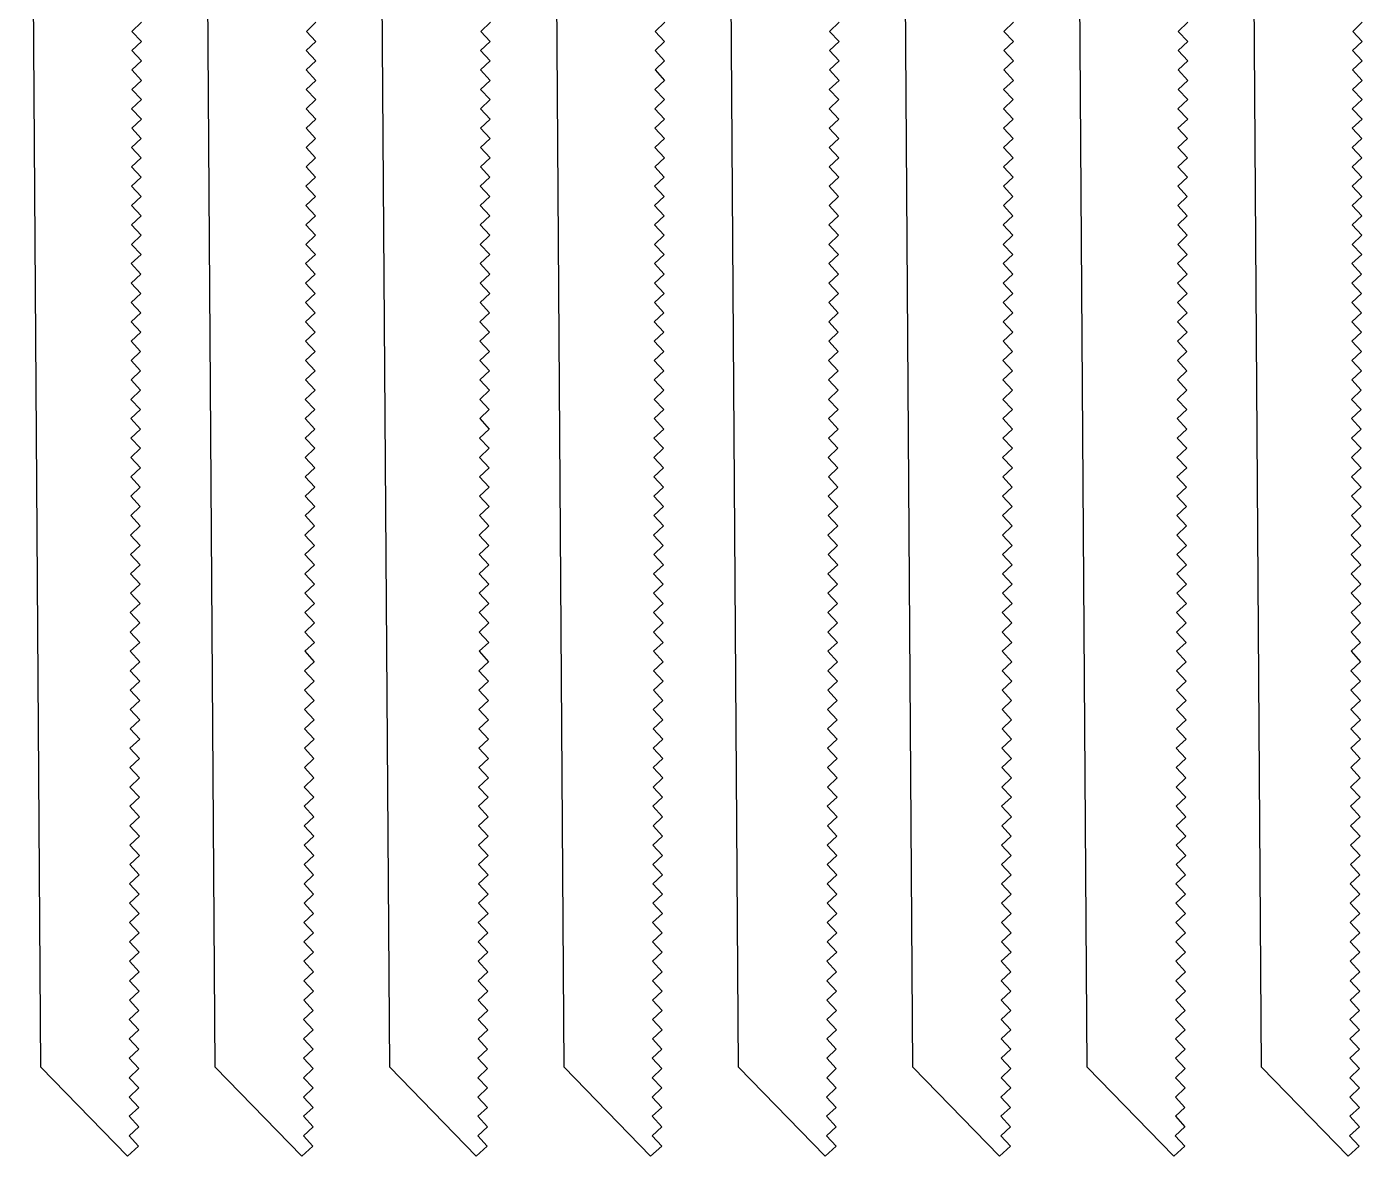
# Model space of a CAD drawing. Extents: x 12 to 2357, y -4 to 494.
# Drawn here: x 1253.3 to 1367, y 4.7 to 100.8 of the extents above; entities that cross this region are included whole.
import ezdxf

# ---------------------------------------------------------------- set-up
doc = ezdxf.new("R2010")
doc.units = 0
doc.layers.get('0').update_dxf_attribs({"linetype": 'CONTINUOUS'})

msp = doc.modelspace()

# ---------------------------------------------------------------- linework, layer by layer
for p, q in [((1254.52, 12.3), (1253.31, 188.19)), ((1269.36, 12.3), (1268.15, 188.19)), ((1284.2, 12.3), (1282.99, 188.19)), ((1299.04, 12.3), (1297.83, 188.19)), ((1313.88, 12.3), (1312.67, 188.19)), ((1328.72, 12.3), (1327.51, 188.19)), ((1343.56, 12.3), (1342.35, 188.19)), ((1358.4, 12.3), (1357.19, 188.19)), ((1263.09, 101.21), (1262.27, 100.43)), ((1277.93, 101.21), (1277.11, 100.43)), ((1292.77, 101.21), (1291.95, 100.43)), ((1307.61, 101.21), (1306.79, 100.43)), ((1322.45, 101.21), (1321.63, 100.43)), ((1337.29, 101.21), (1336.47, 100.43)), ((1352.13, 101.21), (1351.31, 100.43)), ((1366.97, 101.21), (1366.15, 100.43)), ((1262.27, 100.43), (1263.09, 99.56)), ((1277.11, 100.43), (1277.92, 99.56)), ((1291.95, 100.43), (1292.76, 99.56)), ((1306.79, 100.43), (1307.6, 99.56)), ((1321.63, 100.43), (1322.44, 99.56)), ((1336.47, 100.43), (1337.28, 99.56)), ((1351.31, 100.43), (1352.12, 99.56)), ((1366.15, 100.43), (1366.96, 99.56)), ((1263.09, 99.56), (1262.26, 98.79)), ((1277.92, 99.56), (1277.1, 98.79)), ((1292.76, 99.56), (1291.94, 98.79)), ((1307.6, 99.56), (1306.78, 98.79)), ((1322.44, 99.56), (1321.62, 98.79)), ((1337.28, 99.56), (1336.46, 98.79)), ((1352.12, 99.56), (1351.3, 98.79)), ((1366.96, 99.56), (1366.14, 98.79)), ((1262.26, 98.79), (1263.08, 97.91)), ((1263.08, 97.91), (1262.26, 97.15)), ((1277.1, 98.79), (1277.92, 97.91)), ((1277.92, 97.91), (1277.1, 97.15)), ((1291.94, 98.79), (1292.76, 97.91)), ((1292.76, 97.91), (1291.94, 97.15)), ((1306.78, 98.79), (1307.6, 97.91)), ((1307.6, 97.91), (1306.78, 97.15)), ((1321.62, 98.79), (1322.44, 97.91)), ((1322.44, 97.91), (1321.62, 97.15)), ((1336.46, 98.79), (1337.28, 97.91)), ((1337.28, 97.91), (1336.46, 97.15)), ((1351.3, 98.79), (1352.12, 97.91)), ((1352.12, 97.91), (1351.3, 97.15)), ((1366.14, 98.79), (1366.96, 97.91)), ((1366.96, 97.91), (1366.14, 97.15)), ((1262.26, 97.15), (1263.08, 96.26)), ((1277.1, 97.15), (1277.92, 96.26)), ((1291.94, 97.15), (1292.76, 96.26)), ((1306.78, 97.15), (1307.6, 96.26)), ((1321.62, 97.15), (1322.44, 96.26)), ((1336.46, 97.15), (1337.28, 96.26)), ((1351.3, 97.15), (1352.12, 96.26)), ((1366.14, 97.15), (1366.96, 96.26)), ((1263.08, 96.26), (1262.25, 95.49)), ((1262.25, 95.49), (1263.07, 94.62)), ((1277.92, 96.26), (1277.09, 95.49)), ((1277.09, 95.49), (1277.91, 94.62)), ((1292.76, 96.26), (1291.93, 95.49)), ((1291.93, 95.49), (1292.75, 94.62)), ((1307.6, 96.26), (1306.77, 95.49)), ((1306.77, 95.49), (1307.59, 94.62)), ((1322.44, 96.26), (1321.61, 95.49)), ((1321.61, 95.49), (1322.43, 94.62)), ((1337.28, 96.26), (1336.45, 95.49)), ((1336.45, 95.49), (1337.27, 94.62)), ((1352.12, 96.26), (1351.29, 95.49)), ((1351.29, 95.49), (1352.11, 94.62)), ((1366.96, 96.26), (1366.13, 95.49)), ((1366.13, 95.49), (1366.95, 94.62)), ((1263.07, 94.62), (1262.24, 93.85)), ((1277.91, 94.62), (1277.08, 93.85)), ((1292.75, 94.62), (1291.92, 93.85)), ((1307.59, 94.62), (1306.76, 93.85)), ((1322.43, 94.62), (1321.6, 93.85)), ((1337.27, 94.62), (1336.44, 93.85)), ((1352.11, 94.62), (1351.28, 93.85)), ((1366.95, 94.62), (1366.12, 93.85)), ((1262.24, 93.85), (1263.07, 92.96)), ((1277.08, 93.85), (1277.91, 92.96)), ((1291.92, 93.85), (1292.75, 92.96)), ((1306.76, 93.85), (1307.59, 92.96)), ((1321.6, 93.85), (1322.43, 92.96)), ((1336.44, 93.85), (1337.27, 92.96)), ((1351.28, 93.85), (1352.11, 92.96)), ((1366.12, 93.85), (1366.95, 92.96)), ((1263.07, 92.96), (1262.25, 92.2)), ((1262.25, 92.2), (1263.06, 91.32)), ((1277.91, 92.96), (1277.09, 92.2)), ((1277.09, 92.2), (1277.9, 91.32)), ((1292.75, 92.96), (1291.92, 92.2)), ((1291.92, 92.2), (1292.74, 91.32)), ((1307.59, 92.96), (1306.76, 92.2)), ((1306.76, 92.2), (1307.58, 91.32)), ((1322.43, 92.96), (1321.6, 92.2)), ((1321.6, 92.2), (1322.42, 91.32)), ((1337.27, 92.96), (1336.44, 92.2)), ((1336.44, 92.2), (1337.26, 91.32)), ((1352.11, 92.96), (1351.28, 92.2)), ((1351.28, 92.2), (1352.1, 91.32)), ((1366.95, 92.96), (1366.12, 92.2)), ((1366.12, 92.2), (1366.94, 91.32)), ((1263.06, 91.32), (1262.24, 90.55)), ((1277.9, 91.32), (1277.08, 90.55)), ((1292.74, 91.32), (1291.92, 90.55)), ((1307.58, 91.32), (1306.76, 90.55)), ((1322.42, 91.32), (1321.6, 90.55)), ((1337.26, 91.32), (1336.44, 90.55)), ((1352.1, 91.32), (1351.28, 90.55)), ((1366.94, 91.32), (1366.12, 90.55)), ((1262.24, 90.55), (1263.06, 89.67)), ((1277.08, 90.55), (1277.9, 89.67)), ((1291.92, 90.55), (1292.74, 89.67)), ((1306.76, 90.55), (1307.58, 89.67)), ((1321.6, 90.55), (1322.42, 89.67)), ((1336.44, 90.55), (1337.26, 89.67)), ((1351.28, 90.55), (1352.1, 89.67)), ((1366.12, 90.55), (1366.94, 89.67)), ((1263.06, 89.67), (1262.24, 88.9)), ((1262.24, 88.9), (1263.05, 88.02)), ((1277.9, 89.67), (1277.08, 88.9)), ((1277.08, 88.9), (1277.89, 88.02)), ((1292.74, 89.67), (1291.92, 88.9)), ((1291.92, 88.9), (1292.73, 88.02)), ((1307.58, 89.67), (1306.76, 88.9)), ((1306.76, 88.9), (1307.57, 88.02)), ((1322.42, 89.67), (1321.6, 88.9)), ((1321.6, 88.9), (1322.41, 88.02)), ((1337.26, 89.67), (1336.44, 88.9)), ((1336.44, 88.9), (1337.25, 88.02)), ((1352.1, 89.67), (1351.28, 88.9)), ((1351.28, 88.9), (1352.09, 88.02)), ((1366.94, 89.67), (1366.12, 88.9)), ((1366.12, 88.9), (1366.93, 88.02)), ((1263.05, 88.02), (1262.23, 87.26)), ((1277.89, 88.02), (1277.07, 87.26)), ((1292.73, 88.02), (1291.91, 87.26)), ((1307.57, 88.02), (1306.75, 87.26)), ((1322.41, 88.02), (1321.59, 87.26)), ((1337.25, 88.02), (1336.43, 87.26)), ((1352.09, 88.02), (1351.27, 87.26)), ((1366.93, 88.02), (1366.11, 87.26)), ((1262.23, 87.26), (1263.04, 86.38)), ((1263.04, 86.38), (1262.23, 85.61)), ((1277.07, 87.26), (1277.88, 86.38)), ((1277.88, 86.38), (1277.07, 85.61)), ((1291.91, 87.26), (1292.72, 86.38)), ((1292.72, 86.38), (1291.91, 85.61)), ((1306.75, 87.26), (1307.56, 86.38)), ((1307.56, 86.38), (1306.75, 85.61)), ((1321.59, 87.26), (1322.4, 86.38)), ((1322.4, 86.38), (1321.59, 85.61)), ((1336.43, 87.26), (1337.24, 86.38)), ((1337.24, 86.38), (1336.43, 85.61)), ((1351.27, 87.26), (1352.08, 86.38)), ((1352.08, 86.38), (1351.27, 85.61)), ((1366.11, 87.26), (1366.92, 86.38)), ((1366.92, 86.38), (1366.11, 85.61)), ((1262.23, 85.61), (1263.05, 84.73)), ((1277.07, 85.61), (1277.89, 84.73)), ((1291.91, 85.61), (1292.73, 84.73)), ((1306.75, 85.61), (1307.56, 84.73)), ((1321.59, 85.61), (1322.4, 84.73)), ((1336.43, 85.61), (1337.24, 84.73)), ((1351.27, 85.61), (1352.08, 84.73)), ((1366.11, 85.61), (1366.92, 84.73)), ((1263.05, 84.73), (1262.22, 83.96)), ((1277.89, 84.73), (1277.06, 83.96)), ((1292.73, 84.73), (1291.9, 83.96)), ((1307.56, 84.73), (1306.74, 83.96)), ((1322.4, 84.73), (1321.58, 83.96)), ((1337.24, 84.73), (1336.42, 83.96)), ((1352.08, 84.73), (1351.26, 83.96)), ((1366.92, 84.73), (1366.1, 83.96)), ((1262.22, 83.96), (1263.04, 83.08)), ((1263.04, 83.08), (1262.22, 82.31)), ((1277.06, 83.96), (1277.88, 83.08)), ((1277.88, 83.08), (1277.06, 82.31)), ((1291.9, 83.96), (1292.72, 83.08)), ((1292.72, 83.08), (1291.9, 82.31)), ((1306.74, 83.96), (1307.56, 83.08)), ((1307.56, 83.08), (1306.74, 82.31)), ((1321.58, 83.96), (1322.4, 83.08)), ((1322.4, 83.08), (1321.58, 82.31)), ((1336.42, 83.96), (1337.24, 83.08)), ((1337.24, 83.08), (1336.42, 82.31)), ((1351.26, 83.96), (1352.08, 83.08)), ((1352.08, 83.08), (1351.26, 82.31)), ((1366.1, 83.96), (1366.92, 83.08)), ((1366.92, 83.08), (1366.1, 82.31)), ((1262.22, 82.31), (1263.04, 81.44)), ((1277.06, 82.31), (1277.88, 81.44)), ((1291.9, 82.31), (1292.72, 81.44)), ((1306.74, 82.31), (1307.56, 81.44)), ((1321.58, 82.31), (1322.4, 81.44)), ((1336.42, 82.31), (1337.24, 81.44)), ((1351.26, 82.31), (1352.08, 81.44)), ((1366.1, 82.31), (1366.92, 81.44)), ((1263.04, 81.44), (1262.21, 80.67)), ((1277.88, 81.44), (1277.05, 80.67)), ((1292.72, 81.44), (1291.89, 80.67)), ((1307.56, 81.44), (1306.73, 80.67)), ((1322.4, 81.44), (1321.57, 80.67)), ((1337.24, 81.44), (1336.41, 80.67)), ((1352.08, 81.44), (1351.25, 80.67)), ((1366.92, 81.44), (1366.09, 80.67)), ((1262.21, 80.67), (1263.03, 79.78)), ((1263.03, 79.78), (1262.21, 79.02)), ((1277.05, 80.67), (1277.87, 79.78)), ((1277.87, 79.78), (1277.05, 79.02)), ((1291.89, 80.67), (1292.71, 79.78)), ((1292.71, 79.78), (1291.89, 79.02)), ((1306.73, 80.67), (1307.55, 79.78)), ((1307.55, 79.78), (1306.73, 79.02)), ((1321.57, 80.67), (1322.39, 79.78)), ((1322.39, 79.78), (1321.57, 79.02)), ((1336.41, 80.67), (1337.23, 79.78)), ((1337.23, 79.78), (1336.41, 79.02)), ((1351.25, 80.67), (1352.07, 79.78)), ((1352.07, 79.78), (1351.25, 79.02)), ((1366.09, 80.67), (1366.91, 79.78)), ((1366.91, 79.78), (1366.09, 79.02)), ((1262.21, 79.02), (1263.03, 78.14)), ((1277.05, 79.02), (1277.87, 78.14)), ((1291.89, 79.02), (1292.71, 78.14)), ((1306.73, 79.02), (1307.55, 78.14)), ((1321.57, 79.02), (1322.39, 78.14)), ((1336.41, 79.02), (1337.23, 78.14)), ((1351.25, 79.02), (1352.07, 78.14)), ((1366.09, 79.02), (1366.91, 78.14)), ((1263.03, 78.14), (1262.21, 77.37)), ((1262.21, 77.37), (1263.02, 76.49)), ((1277.87, 78.14), (1277.05, 77.37)), ((1277.05, 77.37), (1277.86, 76.49)), ((1292.71, 78.14), (1291.89, 77.37)), ((1291.89, 77.37), (1292.7, 76.49)), ((1307.55, 78.14), (1306.73, 77.37)), ((1306.73, 77.37), (1307.54, 76.49)), ((1322.39, 78.14), (1321.56, 77.37)), ((1321.56, 77.37), (1322.38, 76.49)), ((1337.23, 78.14), (1336.4, 77.37)), ((1336.4, 77.37), (1337.22, 76.49)), ((1352.07, 78.14), (1351.24, 77.37)), ((1351.24, 77.37), (1352.06, 76.49)), ((1366.91, 78.14), (1366.08, 77.37)), ((1366.08, 77.37), (1366.9, 76.49)), ((1263.02, 76.49), (1262.2, 75.72)), ((1277.86, 76.49), (1277.04, 75.72)), ((1292.7, 76.49), (1291.88, 75.72)), ((1307.54, 76.49), (1306.72, 75.72)), ((1322.38, 76.49), (1321.56, 75.72)), ((1337.22, 76.49), (1336.4, 75.72)), ((1352.06, 76.49), (1351.24, 75.72)), ((1366.9, 76.49), (1366.08, 75.72)), ((1262.2, 75.72), (1263.02, 74.84)), ((1277.04, 75.72), (1277.86, 74.84)), ((1291.88, 75.72), (1292.7, 74.84)), ((1306.72, 75.72), (1307.54, 74.84)), ((1321.56, 75.72), (1322.38, 74.84)), ((1336.4, 75.72), (1337.22, 74.84)), ((1351.24, 75.72), (1352.06, 74.84)), ((1366.08, 75.72), (1366.9, 74.84)), ((1263.02, 74.84), (1262.2, 74.07)), ((1262.2, 74.07), (1263.01, 73.19)), ((1277.86, 74.84), (1277.04, 74.07)), ((1277.04, 74.07), (1277.85, 73.19)), ((1292.7, 74.84), (1291.88, 74.07)), ((1291.88, 74.07), (1292.69, 73.19)), ((1307.54, 74.84), (1306.72, 74.07)), ((1306.72, 74.07), (1307.53, 73.19)), ((1322.38, 74.84), (1321.56, 74.07)), ((1321.56, 74.07), (1322.37, 73.19)), ((1337.22, 74.84), (1336.4, 74.07)), ((1336.4, 74.07), (1337.21, 73.19)), ((1352.06, 74.84), (1351.24, 74.07)), ((1351.24, 74.07), (1352.05, 73.19)), ((1366.9, 74.84), (1366.08, 74.07)), ((1366.08, 74.07), (1366.89, 73.19)), ((1263.01, 73.19), (1262.19, 72.42)), ((1277.85, 73.19), (1277.03, 72.42)), ((1292.69, 73.19), (1291.87, 72.42)), ((1307.53, 73.19), (1306.71, 72.42)), ((1322.37, 73.19), (1321.55, 72.42)), ((1337.21, 73.19), (1336.39, 72.42)), ((1352.05, 73.19), (1351.23, 72.42)), ((1366.89, 73.19), (1366.07, 72.42)), ((1262.19, 72.42), (1263.01, 71.54)), ((1277.03, 72.42), (1277.85, 71.54)), ((1291.87, 72.42), (1292.69, 71.54)), ((1306.71, 72.42), (1307.53, 71.54)), ((1321.55, 72.42), (1322.37, 71.54)), ((1336.39, 72.42), (1337.21, 71.54)), ((1351.23, 72.42), (1352.05, 71.54)), ((1366.07, 72.42), (1366.89, 71.54)), ((1263.01, 71.54), (1262.19, 70.77)), ((1262.19, 70.77), (1263.01, 69.89)), ((1277.85, 71.54), (1277.03, 70.77)), ((1277.03, 70.77), (1277.85, 69.89)), ((1292.69, 71.54), (1291.87, 70.77)), ((1291.87, 70.77), (1292.69, 69.89)), ((1307.53, 71.54), (1306.71, 70.77)), ((1306.71, 70.77), (1307.53, 69.89)), ((1322.37, 71.54), (1321.55, 70.77)), ((1321.55, 70.77), (1322.37, 69.89)), ((1337.21, 71.54), (1336.39, 70.77)), ((1336.39, 70.77), (1337.2, 69.89)), ((1352.05, 71.54), (1351.23, 70.77)), ((1351.23, 70.77), (1352.04, 69.89)), ((1366.89, 71.54), (1366.07, 70.77)), ((1366.07, 70.77), (1366.88, 69.89)), ((1263.01, 69.89), (1262.18, 69.12)), ((1277.85, 69.89), (1277.02, 69.12)), ((1292.69, 69.89), (1291.86, 69.12)), ((1307.53, 69.89), (1306.7, 69.12)), ((1322.37, 69.89), (1321.54, 69.12)), ((1337.2, 69.89), (1336.38, 69.12)), ((1352.04, 69.89), (1351.22, 69.12)), ((1366.88, 69.89), (1366.06, 69.12)), ((1262.18, 69.12), (1263, 68.25)), ((1263, 68.25), (1262.18, 67.48)), ((1277.02, 69.12), (1277.84, 68.25)), ((1277.84, 68.25), (1277.02, 67.48)), ((1291.86, 69.12), (1292.68, 68.25)), ((1292.68, 68.25), (1291.86, 67.48)), ((1306.7, 69.12), (1307.52, 68.25)), ((1307.52, 68.25), (1306.7, 67.48)), ((1321.54, 69.12), (1322.36, 68.25)), ((1322.36, 68.25), (1321.54, 67.48)), ((1336.38, 69.12), (1337.2, 68.25)), ((1337.2, 68.25), (1336.38, 67.48)), ((1351.22, 69.12), (1352.04, 68.25)), ((1352.04, 68.25), (1351.22, 67.48)), ((1366.06, 69.12), (1366.88, 68.25)), ((1366.88, 68.25), (1366.06, 67.48)), ((1262.18, 67.48), (1263, 66.59)), ((1277.02, 67.48), (1277.84, 66.59)), ((1291.86, 67.48), (1292.68, 66.59)), ((1306.7, 67.48), (1307.52, 66.59)), ((1321.54, 67.48), (1322.36, 66.59)), ((1336.38, 67.48), (1337.2, 66.59)), ((1351.22, 67.48), (1352.04, 66.59)), ((1366.06, 67.48), (1366.88, 66.59)), ((1263, 66.59), (1262.17, 65.83)), ((1277.84, 66.59), (1277.01, 65.83)), ((1292.68, 66.59), (1291.85, 65.83)), ((1307.52, 66.59), (1306.69, 65.83)), ((1322.36, 66.59), (1321.53, 65.83)), ((1337.2, 66.59), (1336.37, 65.83)), ((1352.04, 66.59), (1351.21, 65.83)), ((1366.88, 66.59), (1366.05, 65.83)), ((1262.99, 64.96), (1262.16, 64.18)), ((1262.17, 65.83), (1262.99, 64.96)), ((1277.83, 64.96), (1277, 64.18)), ((1277.01, 65.83), (1277.83, 64.96)), ((1292.67, 64.96), (1291.84, 64.18)), ((1291.85, 65.83), (1292.67, 64.96)), ((1307.51, 64.96), (1306.68, 64.18)), ((1306.69, 65.83), (1307.51, 64.96)), ((1322.35, 64.96), (1321.52, 64.18)), ((1321.53, 65.83), (1322.35, 64.96)), ((1337.19, 64.96), (1336.36, 64.18)), ((1336.37, 65.83), (1337.19, 64.96)), ((1352.03, 64.96), (1351.2, 64.18)), ((1351.21, 65.83), (1352.03, 64.96)), ((1366.87, 64.96), (1366.04, 64.18)), ((1366.05, 65.83), (1366.87, 64.96)), ((1262.16, 64.18), (1262.99, 63.3)), ((1277, 64.18), (1277.83, 63.3)), ((1291.84, 64.18), (1292.67, 63.3)), ((1306.68, 64.18), (1307.51, 63.3)), ((1321.52, 64.18), (1322.35, 63.3)), ((1336.36, 64.18), (1337.19, 63.3)), ((1351.2, 64.18), (1352.03, 63.3)), ((1366.04, 64.18), (1366.87, 63.3)), ((1262.99, 63.3), (1262.17, 62.53)), ((1262.17, 62.53), (1262.98, 61.65)), ((1277.83, 63.3), (1277.01, 62.53)), ((1277.01, 62.53), (1277.82, 61.65)), ((1292.67, 63.3), (1291.85, 62.53)), ((1291.85, 62.53), (1292.66, 61.65)), ((1307.51, 63.3), (1306.69, 62.53)), ((1306.69, 62.53), (1307.5, 61.65)), ((1322.35, 63.3), (1321.53, 62.53)), ((1321.53, 62.53), (1322.34, 61.65)), ((1337.19, 63.3), (1336.37, 62.53)), ((1336.37, 62.53), (1337.18, 61.65)), ((1352.03, 63.3), (1351.2, 62.53)), ((1351.2, 62.53), (1352.02, 61.65)), ((1366.87, 63.3), (1366.04, 62.53)), ((1366.04, 62.53), (1366.86, 61.65)), ((1262.98, 61.65), (1262.16, 60.89)), ((1277.82, 61.65), (1277, 60.89)), ((1292.66, 61.65), (1291.84, 60.89)), ((1307.5, 61.65), (1306.68, 60.89)), ((1322.34, 61.65), (1321.52, 60.89)), ((1337.18, 61.65), (1336.36, 60.89)), ((1352.02, 61.65), (1351.2, 60.89)), ((1366.86, 61.65), (1366.04, 60.89)), ((1262.16, 60.89), (1262.98, 60)), ((1277, 60.89), (1277.82, 60)), ((1291.84, 60.89), (1292.66, 60)), ((1306.68, 60.89), (1307.5, 60)), ((1321.52, 60.89), (1322.34, 60)), ((1336.36, 60.89), (1337.18, 60)), ((1351.2, 60.89), (1352.02, 60)), ((1366.04, 60.89), (1366.86, 60)), ((1262.98, 60), (1262.16, 59.23)), ((1262.16, 59.23), (1262.97, 58.35)), ((1277.82, 60), (1277, 59.23)), ((1277, 59.23), (1277.81, 58.35)), ((1292.66, 60), (1291.84, 59.23)), ((1291.84, 59.23), (1292.65, 58.35)), ((1307.5, 60), (1306.68, 59.23)), ((1306.68, 59.23), (1307.49, 58.35)), ((1322.34, 60), (1321.52, 59.23)), ((1321.52, 59.23), (1322.33, 58.35)), ((1337.18, 60), (1336.36, 59.23)), ((1336.36, 59.23), (1337.17, 58.35)), ((1352.02, 60), (1351.2, 59.23)), ((1351.2, 59.23), (1352.01, 58.35)), ((1366.86, 60), (1366.04, 59.23)), ((1366.04, 59.23), (1366.85, 58.35)), ((1262.97, 58.35), (1262.14, 57.58)), ((1277.81, 58.35), (1276.98, 57.58)), ((1292.65, 58.35), (1291.82, 57.58)), ((1307.49, 58.35), (1306.66, 57.58)), ((1322.33, 58.35), (1321.5, 57.58)), ((1337.17, 58.35), (1336.34, 57.58)), ((1352.01, 58.35), (1351.18, 57.58)), ((1366.85, 58.35), (1366.02, 57.58)), ((1262.14, 57.58), (1262.97, 56.7)), ((1276.98, 57.58), (1277.8, 56.7)), ((1291.82, 57.58), (1292.64, 56.7)), ((1306.66, 57.58), (1307.48, 56.7)), ((1321.5, 57.58), (1322.32, 56.7)), ((1336.34, 57.58), (1337.16, 56.7)), ((1351.18, 57.58), (1352, 56.7)), ((1366.02, 57.58), (1366.84, 56.7)), ((1262.97, 56.7), (1262.15, 55.92)), ((1262.15, 55.92), (1262.97, 55.05)), ((1277.8, 56.7), (1276.99, 55.92)), ((1276.99, 55.92), (1277.81, 55.05)), ((1292.64, 56.7), (1291.83, 55.92)), ((1291.83, 55.92), (1292.65, 55.05)), ((1307.48, 56.7), (1306.67, 55.92)), ((1306.67, 55.92), (1307.49, 55.05)), ((1322.32, 56.7), (1321.51, 55.92)), ((1321.51, 55.92), (1322.33, 55.05)), ((1337.16, 56.7), (1336.35, 55.92)), ((1336.35, 55.92), (1337.17, 55.05)), ((1352, 56.7), (1351.19, 55.92)), ((1351.19, 55.92), (1352.01, 55.05)), ((1366.84, 56.7), (1366.03, 55.92)), ((1366.03, 55.92), (1366.84, 55.05)), ((1262.97, 55.05), (1262.14, 54.28)), ((1277.81, 55.05), (1276.98, 54.28)), ((1292.65, 55.05), (1291.82, 54.28)), ((1307.49, 55.05), (1306.66, 54.28)), ((1322.33, 55.05), (1321.5, 54.28)), ((1337.17, 55.05), (1336.34, 54.28)), ((1352.01, 55.05), (1351.18, 54.28)), ((1366.84, 55.05), (1366.02, 54.28)), ((1262.14, 54.28), (1262.96, 53.39)), ((1276.98, 54.28), (1277.8, 53.39)), ((1291.82, 54.28), (1292.64, 53.39)), ((1306.66, 54.28), (1307.48, 53.39)), ((1321.5, 54.28), (1322.32, 53.39)), ((1336.34, 54.28), (1337.16, 53.39)), ((1351.18, 54.28), (1352, 53.39)), ((1366.02, 54.28), (1366.84, 53.39)), ((1262.96, 53.39), (1262.14, 52.63)), ((1262.14, 52.63), (1262.96, 51.75)), ((1277.8, 53.39), (1276.98, 52.63)), ((1276.98, 52.63), (1277.8, 51.75)), ((1292.64, 53.39), (1291.82, 52.63)), ((1291.82, 52.63), (1292.64, 51.75)), ((1307.48, 53.39), (1306.66, 52.63)), ((1306.66, 52.63), (1307.48, 51.75)), ((1322.32, 53.39), (1321.5, 52.63)), ((1321.5, 52.63), (1322.32, 51.75)), ((1337.16, 53.39), (1336.34, 52.63)), ((1336.34, 52.63), (1337.16, 51.75)), ((1352, 53.39), (1351.18, 52.63)), ((1351.18, 52.63), (1352, 51.75)), ((1366.84, 53.39), (1366.02, 52.63)), ((1366.02, 52.63), (1366.84, 51.75)), ((1262.96, 51.75), (1262.13, 50.98)), ((1277.8, 51.75), (1276.97, 50.98)), ((1292.64, 51.75), (1291.81, 50.98)), ((1307.48, 51.75), (1306.65, 50.98)), ((1322.32, 51.75), (1321.49, 50.98)), ((1337.16, 51.75), (1336.33, 50.98)), ((1352, 51.75), (1351.17, 50.98)), ((1366.84, 51.75), (1366.01, 50.98)), ((1262.13, 50.98), (1262.95, 50.1)), ((1262.95, 50.1), (1262.13, 49.33)), ((1276.97, 50.98), (1277.79, 50.1)), ((1277.79, 50.1), (1276.97, 49.33)), ((1291.81, 50.98), (1292.63, 50.1)), ((1292.63, 50.1), (1291.81, 49.33)), ((1306.65, 50.98), (1307.47, 50.1)), ((1307.47, 50.1), (1306.65, 49.33)), ((1321.49, 50.98), (1322.31, 50.1)), ((1322.31, 50.1), (1321.49, 49.33)), ((1336.33, 50.98), (1337.15, 50.1)), ((1337.15, 50.1), (1336.33, 49.33)), ((1351.17, 50.98), (1351.99, 50.1)), ((1351.99, 50.1), (1351.17, 49.33)), ((1366.01, 50.98), (1366.83, 50.1)), ((1366.83, 50.1), (1366.01, 49.33)), ((1262.13, 49.33), (1262.95, 48.45)), ((1276.97, 49.33), (1277.79, 48.45)), ((1291.81, 49.33), (1292.63, 48.45)), ((1306.65, 49.33), (1307.47, 48.45)), ((1321.49, 49.33), (1322.31, 48.45)), ((1336.33, 49.33), (1337.15, 48.45)), ((1351.17, 49.33), (1351.99, 48.45)), ((1366.01, 49.33), (1366.83, 48.45)), ((1262.95, 48.45), (1262.13, 47.69)), ((1277.79, 48.45), (1276.97, 47.69)), ((1292.63, 48.45), (1291.81, 47.69)), ((1307.47, 48.45), (1306.65, 47.69)), ((1322.31, 48.45), (1321.49, 47.69)), ((1337.15, 48.45), (1336.33, 47.69)), ((1351.99, 48.45), (1351.17, 47.69)), ((1366.83, 48.45), (1366.01, 47.69)), ((1262.94, 46.8), (1262.12, 46.03)), ((1262.13, 47.69), (1262.94, 46.8)), ((1277.78, 46.8), (1276.96, 46.03)), ((1276.97, 47.69), (1277.78, 46.8)), ((1292.62, 46.8), (1291.8, 46.03)), ((1291.81, 47.69), (1292.62, 46.8)), ((1307.46, 46.8), (1306.64, 46.03)), ((1306.65, 47.69), (1307.46, 46.8)), ((1322.3, 46.8), (1321.48, 46.03)), ((1321.49, 47.69), (1322.3, 46.8)), ((1337.14, 46.8), (1336.32, 46.03)), ((1336.33, 47.69), (1337.14, 46.8)), ((1351.98, 46.8), (1351.16, 46.03)), ((1351.17, 47.69), (1351.98, 46.8)), ((1366.82, 46.8), (1366, 46.03)), ((1366.01, 47.69), (1366.82, 46.8)), ((1262.12, 46.03), (1262.94, 45.15)), ((1276.96, 46.03), (1277.78, 45.15)), ((1291.8, 46.03), (1292.62, 45.15)), ((1306.64, 46.03), (1307.46, 45.15)), ((1321.48, 46.03), (1322.3, 45.15)), ((1336.32, 46.03), (1337.14, 45.15)), ((1351.16, 46.03), (1351.98, 45.15)), ((1366, 46.03), (1366.82, 45.15)), ((1262.94, 45.15), (1262.12, 44.38)), ((1262.12, 44.38), (1262.93, 43.5)), ((1277.78, 45.15), (1276.96, 44.38)), ((1276.96, 44.38), (1277.77, 43.5)), ((1292.62, 45.15), (1291.8, 44.38)), ((1291.8, 44.38), (1292.61, 43.5)), ((1307.46, 45.15), (1306.64, 44.38)), ((1306.64, 44.38), (1307.45, 43.5)), ((1322.3, 45.15), (1321.48, 44.38)), ((1321.48, 44.38), (1322.29, 43.5)), ((1337.14, 45.15), (1336.32, 44.38)), ((1336.32, 44.38), (1337.13, 43.5)), ((1351.98, 45.15), (1351.16, 44.38)), ((1351.16, 44.38), (1351.97, 43.5)), ((1366.82, 45.15), (1366, 44.38)), ((1366, 44.38), (1366.81, 43.5)), ((1262.93, 43.5), (1262.11, 42.73)), ((1277.77, 43.5), (1276.95, 42.73)), ((1292.61, 43.5), (1291.79, 42.73)), ((1307.45, 43.5), (1306.63, 42.73)), ((1322.29, 43.5), (1321.47, 42.73)), ((1337.13, 43.5), (1336.31, 42.73)), ((1351.97, 43.5), (1351.15, 42.73)), ((1366.81, 43.5), (1365.99, 42.73)), ((1262.11, 42.73), (1262.93, 41.86)), ((1276.95, 42.73), (1277.77, 41.86)), ((1291.79, 42.73), (1292.61, 41.86)), ((1306.63, 42.73), (1307.45, 41.86)), ((1321.47, 42.73), (1322.29, 41.86)), ((1336.31, 42.73), (1337.13, 41.86)), ((1351.15, 42.73), (1351.97, 41.86)), ((1365.99, 42.73), (1366.81, 41.86)), ((1262.93, 41.86), (1262.11, 41.08)), ((1262.11, 41.08), (1262.93, 40.2)), ((1277.77, 41.86), (1276.95, 41.08)), ((1276.95, 41.08), (1277.77, 40.2)), ((1292.61, 41.86), (1291.79, 41.08)), ((1291.79, 41.08), (1292.61, 40.2)), ((1307.45, 41.86), (1306.63, 41.08)), ((1306.63, 41.08), (1307.45, 40.2)), ((1322.29, 41.86), (1321.47, 41.08)), ((1321.47, 41.08), (1322.29, 40.2)), ((1337.13, 41.86), (1336.31, 41.08)), ((1336.31, 41.08), (1337.13, 40.2)), ((1351.97, 41.86), (1351.15, 41.08)), ((1351.15, 41.08), (1351.97, 40.2)), ((1366.81, 41.86), (1365.99, 41.08)), ((1365.99, 41.08), (1366.81, 40.2)), ((1262.93, 40.2), (1262.1, 39.44)), ((1277.77, 40.2), (1276.94, 39.44)), ((1292.61, 40.2), (1291.78, 39.44)), ((1307.45, 40.2), (1306.62, 39.44)), ((1322.29, 40.2), (1321.46, 39.44)), ((1337.13, 40.2), (1336.3, 39.44)), ((1351.97, 40.2), (1351.14, 39.44)), ((1366.81, 40.2), (1365.98, 39.44)), ((1262.1, 39.44), (1262.92, 38.56)), ((1276.94, 39.44), (1277.76, 38.56)), ((1291.78, 39.44), (1292.6, 38.56)), ((1306.62, 39.44), (1307.44, 38.56)), ((1321.46, 39.44), (1322.28, 38.56)), ((1336.3, 39.44), (1337.12, 38.56)), ((1351.14, 39.44), (1351.96, 38.56)), ((1365.98, 39.44), (1366.8, 38.56)), ((1262.92, 38.56), (1262.1, 37.79)), ((1262.1, 37.79), (1262.92, 36.91)), ((1277.76, 38.56), (1276.94, 37.79)), ((1276.94, 37.79), (1277.76, 36.91)), ((1292.6, 38.56), (1291.78, 37.79)), ((1291.78, 37.79), (1292.6, 36.91)), ((1307.44, 38.56), (1306.62, 37.79)), ((1306.62, 37.79), (1307.44, 36.91)), ((1322.28, 38.56), (1321.46, 37.79)), ((1321.46, 37.79), (1322.28, 36.91)), ((1337.12, 38.56), (1336.3, 37.79)), ((1336.3, 37.79), (1337.12, 36.91)), ((1351.96, 38.56), (1351.14, 37.79)), ((1351.14, 37.79), (1351.96, 36.91)), ((1366.8, 38.56), (1365.98, 37.79)), ((1365.98, 37.79), (1366.8, 36.91)), ((1262.92, 36.91), (1262.09, 36.14)), ((1277.76, 36.91), (1276.93, 36.14)), ((1292.6, 36.91), (1291.77, 36.14)), ((1307.44, 36.91), (1306.61, 36.14)), ((1322.28, 36.91), (1321.45, 36.14)), ((1337.12, 36.91), (1336.29, 36.14)), ((1351.96, 36.91), (1351.13, 36.14)), ((1366.8, 36.91), (1365.97, 36.14)), ((1262.91, 35.27), (1262.08, 34.5)), ((1262.09, 36.14), (1262.91, 35.27)), ((1277.75, 35.27), (1276.92, 34.5)), ((1276.93, 36.14), (1277.75, 35.27)), ((1292.59, 35.27), (1291.76, 34.5)), ((1291.77, 36.14), (1292.59, 35.27)), ((1307.43, 35.27), (1306.6, 34.5)), ((1306.61, 36.14), (1307.43, 35.27)), ((1322.27, 35.27), (1321.44, 34.5)), ((1321.45, 36.14), (1322.27, 35.27)), ((1337.11, 35.27), (1336.28, 34.5)), ((1336.29, 36.14), (1337.11, 35.27)), ((1351.95, 35.27), (1351.12, 34.5)), ((1351.13, 36.14), (1351.95, 35.27)), ((1366.79, 35.27), (1365.96, 34.5)), ((1365.97, 36.14), (1366.79, 35.27)), ((1262.08, 34.5), (1262.91, 33.61)), ((1276.92, 34.5), (1277.75, 33.61)), ((1291.76, 34.5), (1292.59, 33.61)), ((1306.6, 34.5), (1307.43, 33.61)), ((1321.44, 34.5), (1322.27, 33.61)), ((1336.28, 34.5), (1337.11, 33.61)), ((1351.12, 34.5), (1351.95, 33.61)), ((1365.96, 34.5), (1366.79, 33.61)), ((1262.91, 33.61), (1262.09, 32.84)), ((1277.75, 33.61), (1276.93, 32.84)), ((1292.59, 33.61), (1291.77, 32.84)), ((1307.43, 33.61), (1306.61, 32.84)), ((1322.27, 33.61), (1321.45, 32.84)), ((1337.11, 33.61), (1336.29, 32.84)), ((1351.95, 33.61), (1351.13, 32.84)), ((1366.79, 33.61), (1365.97, 32.84)), ((1262.9, 31.96), (1262.08, 31.2)), ((1262.09, 32.84), (1262.9, 31.96)), ((1277.74, 31.96), (1276.92, 31.2)), ((1276.93, 32.84), (1277.74, 31.96)), ((1292.58, 31.96), (1291.76, 31.2)), ((1291.77, 32.84), (1292.58, 31.96)), ((1307.42, 31.96), (1306.6, 31.2)), ((1306.61, 32.84), (1307.42, 31.96)), ((1322.26, 31.96), (1321.44, 31.2)), ((1321.45, 32.84), (1322.26, 31.96)), ((1337.1, 31.96), (1336.28, 31.2)), ((1336.29, 32.84), (1337.1, 31.96)), ((1351.94, 31.96), (1351.12, 31.2)), ((1351.13, 32.84), (1351.94, 31.96)), ((1366.78, 31.96), (1365.96, 31.2)), ((1365.97, 32.84), (1366.78, 31.96)), ((1262.08, 31.2), (1262.9, 30.31)), ((1276.92, 31.2), (1277.74, 30.31)), ((1291.76, 31.2), (1292.58, 30.31)), ((1306.6, 31.2), (1307.42, 30.31)), ((1321.44, 31.2), (1322.26, 30.31)), ((1336.28, 31.2), (1337.1, 30.31)), ((1351.12, 31.2), (1351.94, 30.31)), ((1365.96, 31.2), (1366.78, 30.31)), ((1262.9, 30.31), (1262.08, 29.54)), ((1277.74, 30.31), (1276.92, 29.54)), ((1292.58, 30.31), (1291.76, 29.54)), ((1307.42, 30.31), (1306.6, 29.54)), ((1322.26, 30.31), (1321.44, 29.54)), ((1337.1, 30.31), (1336.28, 29.54)), ((1351.94, 30.31), (1351.12, 29.54)), ((1366.78, 30.31), (1365.96, 29.54)), ((1262.89, 28.67), (1262.07, 27.9)), ((1262.08, 29.54), (1262.89, 28.67)), ((1277.73, 28.67), (1276.91, 27.9)), ((1276.92, 29.54), (1277.73, 28.67)), ((1292.57, 28.67), (1291.75, 27.9)), ((1291.76, 29.54), (1292.57, 28.67)), ((1307.41, 28.67), (1306.59, 27.9)), ((1306.6, 29.54), (1307.41, 28.67)), ((1322.25, 28.67), (1321.43, 27.9)), ((1321.44, 29.54), (1322.25, 28.67)), ((1337.09, 28.67), (1336.27, 27.9)), ((1336.28, 29.54), (1337.09, 28.67)), ((1351.93, 28.67), (1351.11, 27.9)), ((1351.12, 29.54), (1351.93, 28.67)), ((1366.77, 28.67), (1365.95, 27.9)), ((1365.96, 29.54), (1366.77, 28.67)), ((1262.07, 27.9), (1262.89, 27.03)), ((1276.91, 27.9), (1277.73, 27.03)), ((1291.75, 27.9), (1292.57, 27.03)), ((1306.59, 27.9), (1307.41, 27.03)), ((1321.43, 27.9), (1322.25, 27.03)), ((1336.27, 27.9), (1337.08, 27.03)), ((1351.11, 27.9), (1351.92, 27.03)), ((1365.95, 27.9), (1366.76, 27.03)), ((1262.89, 27.03), (1262.07, 26.26)), ((1262.07, 26.26), (1262.89, 25.38)), ((1277.73, 27.03), (1276.91, 26.26)), ((1276.91, 26.26), (1277.73, 25.38)), ((1292.57, 27.03), (1291.75, 26.26)), ((1291.75, 26.26), (1292.57, 25.38)), ((1307.41, 27.03), (1306.59, 26.26)), ((1306.59, 26.26), (1307.41, 25.38)), ((1322.25, 27.03), (1321.43, 26.26)), ((1321.43, 26.26), (1322.25, 25.38)), ((1337.08, 27.03), (1336.27, 26.26)), ((1336.27, 26.26), (1337.09, 25.38)), ((1351.92, 27.03), (1351.11, 26.26)), ((1351.11, 26.26), (1351.93, 25.38)), ((1366.76, 27.03), (1365.95, 26.26)), ((1365.95, 26.26), (1366.77, 25.38)), ((1262.89, 25.38), (1262.06, 24.61)), ((1277.73, 25.38), (1276.9, 24.61)), ((1292.57, 25.38), (1291.74, 24.61)), ((1307.41, 25.38), (1306.58, 24.61)), ((1322.25, 25.38), (1321.42, 24.61)), ((1337.09, 25.38), (1336.26, 24.61)), ((1351.93, 25.38), (1351.1, 24.61)), ((1366.77, 25.38), (1365.94, 24.61)), ((1262.06, 24.61), (1262.88, 23.73)), ((1276.9, 24.61), (1277.72, 23.73)), ((1291.74, 24.61), (1292.56, 23.73)), ((1306.58, 24.61), (1307.4, 23.73)), ((1321.42, 24.61), (1322.24, 23.73)), ((1336.26, 24.61), (1337.08, 23.73)), ((1351.1, 24.61), (1351.92, 23.73)), ((1365.94, 24.61), (1366.76, 23.73)), ((1262.88, 23.73), (1262.06, 22.96)), ((1262.06, 22.96), (1262.88, 22.08)), ((1277.72, 23.73), (1276.9, 22.96)), ((1276.9, 22.96), (1277.72, 22.08)), ((1292.56, 23.73), (1291.74, 22.96)), ((1291.74, 22.96), (1292.56, 22.08)), ((1307.4, 23.73), (1306.58, 22.96)), ((1306.58, 22.96), (1307.4, 22.08)), ((1322.24, 23.73), (1321.42, 22.96)), ((1321.42, 22.96), (1322.24, 22.08)), ((1337.08, 23.73), (1336.26, 22.96)), ((1336.26, 22.96), (1337.08, 22.08)), ((1351.92, 23.73), (1351.1, 22.96)), ((1351.1, 22.96), (1351.92, 22.08)), ((1366.76, 23.73), (1365.94, 22.96)), ((1365.94, 22.96), (1366.76, 22.08)), ((1262.88, 22.08), (1262.06, 21.32)), ((1277.72, 22.08), (1276.9, 21.32)), ((1292.56, 22.08), (1291.73, 21.32)), ((1307.4, 22.08), (1306.57, 21.32)), ((1322.24, 22.08), (1321.41, 21.32)), ((1337.08, 22.08), (1336.25, 21.32)), ((1351.92, 22.08), (1351.09, 21.32)), ((1366.76, 22.08), (1365.93, 21.32)), ((1262.06, 21.32), (1262.87, 20.43)), ((1276.9, 21.32), (1277.71, 20.43)), ((1291.73, 21.32), (1292.55, 20.43)), ((1306.57, 21.32), (1307.39, 20.43)), ((1321.41, 21.32), (1322.23, 20.43)), ((1336.25, 21.32), (1337.07, 20.43)), ((1351.09, 21.32), (1351.91, 20.43)), ((1365.93, 21.32), (1366.75, 20.43)), ((1262.87, 20.43), (1262.05, 19.66)), ((1262.05, 19.66), (1262.87, 18.78)), ((1277.71, 20.43), (1276.89, 19.66)), ((1276.89, 19.66), (1277.71, 18.78)), ((1292.55, 20.43), (1291.73, 19.66)), ((1291.73, 19.66), (1292.55, 18.78)), ((1307.39, 20.43), (1306.57, 19.66)), ((1306.57, 19.66), (1307.39, 18.78)), ((1322.23, 20.43), (1321.41, 19.66)), ((1321.41, 19.66), (1322.23, 18.78)), ((1337.07, 20.43), (1336.25, 19.66)), ((1336.25, 19.66), (1337.07, 18.78)), ((1351.91, 20.43), (1351.09, 19.66)), ((1351.09, 19.66), (1351.91, 18.78)), ((1366.75, 20.43), (1365.93, 19.66)), ((1365.93, 19.66), (1366.75, 18.78)), ((1262.87, 18.78), (1262.05, 18.02)), ((1277.71, 18.78), (1276.89, 18.02)), ((1292.55, 18.78), (1291.73, 18.02)), ((1307.39, 18.78), (1306.57, 18.02)), ((1322.23, 18.78), (1321.41, 18.02)), ((1337.07, 18.78), (1336.25, 18.02)), ((1351.91, 18.78), (1351.09, 18.02)), ((1366.75, 18.78), (1365.93, 18.02)), ((1262.86, 17.13), (1262.04, 16.36)), ((1262.05, 18.02), (1262.86, 17.13)), ((1277.7, 17.13), (1276.88, 16.36)), ((1276.89, 18.02), (1277.7, 17.13)), ((1292.54, 17.13), (1291.72, 16.36)), ((1291.73, 18.02), (1292.54, 17.13)), ((1307.38, 17.13), (1306.56, 16.36)), ((1306.57, 18.02), (1307.38, 17.13)), ((1322.22, 17.13), (1321.4, 16.36)), ((1321.41, 18.02), (1322.22, 17.13)), ((1337.06, 17.13), (1336.24, 16.36)), ((1336.25, 18.02), (1337.06, 17.13)), ((1351.9, 17.13), (1351.08, 16.36)), ((1351.09, 18.02), (1351.9, 17.13)), ((1366.74, 17.13), (1365.92, 16.36)), ((1365.93, 18.02), (1366.74, 17.13)), ((1262.04, 16.36), (1262.86, 15.49)), ((1276.88, 16.36), (1277.7, 15.49)), ((1291.72, 16.36), (1292.54, 15.49)), ((1306.56, 16.36), (1307.38, 15.49)), ((1321.4, 16.36), (1322.22, 15.49)), ((1336.24, 16.36), (1337.06, 15.49)), ((1351.08, 16.36), (1351.9, 15.49)), ((1365.92, 16.36), (1366.74, 15.49)), ((1262.86, 15.49), (1262.04, 14.71)), ((1277.7, 15.49), (1276.88, 14.71)), ((1292.54, 15.49), (1291.72, 14.71)), ((1307.38, 15.49), (1306.56, 14.71)), ((1322.22, 15.49), (1321.4, 14.71)), ((1337.06, 15.49), (1336.24, 14.71)), ((1351.9, 15.49), (1351.08, 14.71)), ((1366.74, 15.49), (1365.92, 14.71)), ((1262.86, 13.83), (1262.03, 13.07)), ((1262.04, 14.71), (1262.86, 13.83)), ((1277.7, 13.83), (1276.87, 13.07)), ((1276.88, 14.71), (1277.7, 13.83)), ((1292.53, 13.83), (1291.71, 13.07)), ((1291.72, 14.71), (1292.53, 13.83)), ((1307.37, 13.83), (1306.55, 13.07)), ((1306.56, 14.71), (1307.37, 13.83)), ((1322.21, 13.83), (1321.39, 13.07)), ((1321.4, 14.71), (1322.21, 13.83)), ((1337.05, 13.83), (1336.23, 13.07)), ((1336.24, 14.71), (1337.05, 13.83)), ((1351.89, 13.83), (1351.07, 13.07)), ((1351.08, 14.71), (1351.89, 13.83)), ((1366.73, 13.83), (1365.91, 13.07)), ((1365.92, 14.71), (1366.73, 13.83)), ((1262.03, 13.07), (1262.85, 12.19)), ((1276.87, 13.07), (1277.69, 12.19)), ((1291.71, 13.07), (1292.53, 12.19)), ((1306.55, 13.07), (1307.37, 12.19)), ((1321.39, 13.07), (1322.21, 12.19)), ((1336.23, 13.07), (1337.05, 12.19)), ((1351.07, 13.07), (1351.89, 12.19)), ((1365.91, 13.07), (1366.73, 12.19)), ((1261.89, 4.73), (1254.52, 12.3)), ((1262.85, 12.19), (1262.03, 11.41)), ((1262.03, 11.41), (1262.85, 10.54)), ((1276.73, 4.73), (1269.36, 12.3)), ((1277.69, 12.19), (1276.87, 11.41)), ((1276.87, 11.41), (1277.69, 10.54)), ((1291.57, 4.73), (1284.2, 12.3)), ((1292.53, 12.19), (1291.71, 11.41)), ((1291.71, 11.41), (1292.53, 10.54)), ((1306.41, 4.73), (1299.04, 12.3)), ((1307.37, 12.19), (1306.55, 11.41)), ((1306.55, 11.41), (1307.37, 10.54)), ((1321.25, 4.73), (1313.88, 12.3)), ((1322.21, 12.19), (1321.39, 11.41)), ((1321.39, 11.41), (1322.21, 10.54)), ((1336.09, 4.73), (1328.72, 12.3)), ((1337.05, 12.19), (1336.23, 11.41)), ((1336.23, 11.41), (1337.05, 10.54)), ((1350.93, 4.73), (1343.56, 12.3)), ((1351.89, 12.19), (1351.07, 11.41)), ((1351.07, 11.41), (1351.89, 10.54)), ((1365.77, 4.73), (1358.4, 12.3)), ((1366.73, 12.19), (1365.91, 11.41)), ((1365.91, 11.41), (1366.73, 10.54)), ((1262.85, 10.54), (1262.02, 9.77)), ((1277.69, 10.54), (1276.86, 9.77)), ((1292.53, 10.54), (1291.7, 9.77)), ((1307.37, 10.54), (1306.54, 9.77)), ((1322.21, 10.54), (1321.38, 9.77)), ((1337.05, 10.54), (1336.22, 9.77)), ((1351.89, 10.54), (1351.06, 9.77)), ((1366.73, 10.54), (1365.9, 9.77)), ((1262.02, 9.77), (1262.84, 8.89)), ((1276.86, 9.77), (1277.68, 8.89)), ((1291.7, 9.77), (1292.52, 8.89)), ((1306.54, 9.77), (1307.36, 8.89)), ((1321.38, 9.77), (1322.2, 8.89)), ((1336.22, 9.77), (1337.04, 8.89)), ((1351.06, 9.77), (1351.88, 8.89)), ((1365.9, 9.77), (1366.72, 8.89)), ((1262.84, 8.89), (1262.02, 8.13)), ((1262.02, 8.13), (1262.84, 7.24)), ((1277.68, 8.89), (1276.86, 8.13)), ((1276.86, 8.13), (1277.68, 7.24)), ((1292.52, 8.89), (1291.7, 8.13)), ((1291.7, 8.13), (1292.52, 7.24)), ((1307.36, 8.89), (1306.54, 8.13)), ((1306.54, 8.13), (1307.36, 7.24)), ((1322.2, 8.89), (1321.38, 8.13)), ((1321.38, 8.13), (1322.2, 7.24)), ((1337.04, 8.89), (1336.22, 8.13)), ((1336.22, 8.13), (1337.04, 7.24)), ((1351.88, 8.89), (1351.06, 8.13)), ((1351.06, 8.13), (1351.88, 7.24)), ((1366.72, 8.89), (1365.9, 8.13)), ((1365.9, 8.13), (1366.72, 7.24)), ((1262.84, 7.24), (1262.02, 6.47)), ((1277.68, 7.24), (1276.86, 6.47)), ((1292.52, 7.24), (1291.7, 6.47)), ((1307.36, 7.24), (1306.54, 6.47)), ((1322.2, 7.24), (1321.37, 6.47)), ((1337.04, 7.24), (1336.21, 6.47)), ((1351.88, 7.24), (1351.05, 6.47)), ((1366.72, 7.24), (1365.89, 6.47)), ((1262.02, 6.47), (1262.83, 5.6)), ((1276.86, 6.47), (1277.67, 5.6)), ((1291.7, 6.47), (1292.51, 5.6)), ((1306.54, 6.47), (1307.35, 5.6)), ((1321.37, 6.47), (1322.19, 5.6)), ((1336.21, 6.47), (1337.03, 5.6)), ((1351.05, 6.47), (1351.87, 5.6)), ((1365.89, 6.47), (1366.71, 5.6)), ((1262.83, 5.6), (1261.89, 4.73)), ((1277.67, 5.6), (1276.73, 4.73)), ((1292.51, 5.6), (1291.57, 4.73)), ((1307.35, 5.6), (1306.41, 4.73)), ((1322.19, 5.6), (1321.25, 4.73)), ((1337.03, 5.6), (1336.09, 4.73)), ((1351.87, 5.6), (1350.93, 4.73)), ((1366.71, 5.6), (1365.77, 4.73))]:
    msp.add_line(p, q)

doc.saveas('drawing.dxf')
